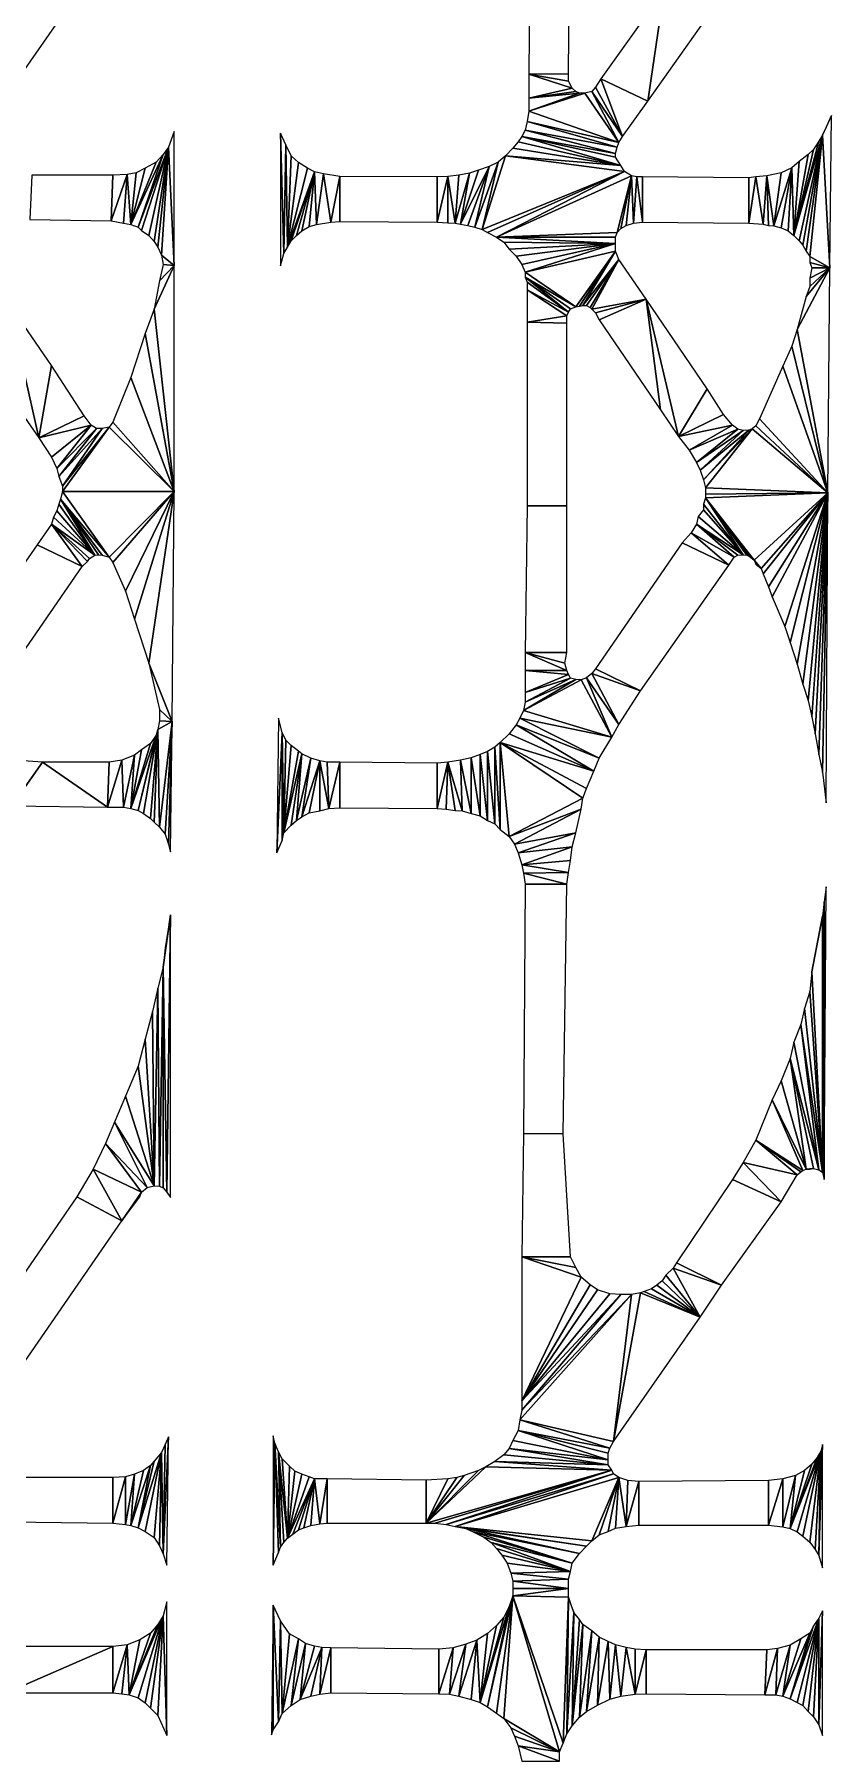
# Model space of a CAD drawing. Extents: x -35426928 to -35396732, y 11996534 to 12011444.
# Drawn here: x -35408034 to -35406264, y 11999996 to 12003824 of the extents above; entities that cross this region are included whole.
import ezdxf

# ---------------------------------------------------------------- set-up
doc = ezdxf.new("R2010")
doc.units = 0

msp = doc.modelspace()

# ---------------------------------------------------------------- linework, layer by layer
at = {"layer": 'mg_to_dxf', "color": 52}
for points in [[(-35406848, 12003736), (-35406844, 12004269), (-35406932, 12004271), (-35406936, 12003735)], [(-35408088, 12003699), (-35407840, 12004056), (-35407944, 12004104), (-35408188, 12003749)], [(-35406636, 12003923), (-35406636, 12003923), (-35406776, 12003725), (-35406672, 12003675)], [(-35406636, 12003923), (-35406636, 12003923), (-35406672, 12003675), (-35406532, 12003873)], [(-35406848, 12003720), (-35406848, 12003720), (-35406848, 12003736), (-35406936, 12003735)], [(-35406848, 12003720), (-35406848, 12003720), (-35406936, 12003735), (-35406840, 12003704)], [(-35406936, 12003735), (-35406936, 12003735), (-35406936, 12003682), (-35406840, 12003704)], [(-35406840, 12003704), (-35406840, 12003704), (-35406936, 12003682), (-35406832, 12003697)], [(-35406832, 12003697), (-35406832, 12003697), (-35406936, 12003682), (-35406824, 12003693)], [(-35406824, 12003693), (-35406824, 12003693), (-35406936, 12003653), (-35406812, 12003693)], [(-35406936, 12003682), (-35406936, 12003682), (-35406936, 12003653), (-35406824, 12003693)], [(-35406936, 12003653), (-35406936, 12003653), (-35406736, 12003583), (-35406812, 12003693)], [(-35406812, 12003693), (-35406812, 12003693), (-35406736, 12003583), (-35406796, 12003697)], [(-35406796, 12003697), (-35406796, 12003697), (-35406728, 12003597), (-35406788, 12003706)], [(-35406736, 12003583), (-35406736, 12003583), (-35406728, 12003597), (-35406796, 12003697)], [(-35406728, 12003597), (-35406728, 12003597), (-35406776, 12003725), (-35406788, 12003706)], [(-35406728, 12003597), (-35406728, 12003597), (-35406672, 12003675), (-35406776, 12003725)], [(-35406940, 12003630), (-35406940, 12003630), (-35406944, 12003611), (-35406740, 12003573)], [(-35406936, 12003653), (-35406936, 12003653), (-35406940, 12003630), (-35406736, 12003583)], [(-35406736, 12003583), (-35406736, 12003583), (-35406940, 12003630), (-35406740, 12003573)], [(-35406284, 12003600), (-35406284, 12003600), (-35406276, 12003617), (-35406264, 12003643)], [(-35406268, 12003305), (-35406268, 12003305), (-35406264, 12003643), (-35406284, 12003600)], [(-35407736, 12003573), (-35407736, 12003573), (-35407724, 12003310), (-35407724, 12003608)], [(-35407480, 12003337), (-35407480, 12003337), (-35407488, 12003604), (-35407488, 12003309)], [(-35407476, 12003578), (-35407476, 12003578), (-35407488, 12003604), (-35407480, 12003337)], [(-35407472, 12003351), (-35407472, 12003351), (-35407476, 12003578), (-35407480, 12003337)], [(-35407464, 12003554), (-35407464, 12003554), (-35407476, 12003578), (-35407472, 12003351)], [(-35406972, 12003571), (-35406972, 12003571), (-35406732, 12003532), (-35406960, 12003585)], [(-35406732, 12003532), (-35406732, 12003532), (-35406952, 12003597), (-35406960, 12003585)], [(-35406944, 12003611), (-35406944, 12003611), (-35406952, 12003597), (-35406744, 12003559)], [(-35406744, 12003559), (-35406744, 12003559), (-35406952, 12003597), (-35406744, 12003551)], [(-35406732, 12003532), (-35406732, 12003532), (-35406744, 12003551), (-35406952, 12003597)], [(-35406740, 12003573), (-35406740, 12003573), (-35406944, 12003611), (-35406744, 12003559)], [(-35406284, 12003600), (-35406284, 12003600), (-35406292, 12003586), (-35406348, 12003377)], [(-35406284, 12003600), (-35406284, 12003600), (-35406348, 12003377), (-35406336, 12003365)], [(-35406292, 12003586), (-35406292, 12003586), (-35406304, 12003568), (-35406348, 12003377)], [(-35406284, 12003600), (-35406284, 12003600), (-35406336, 12003365), (-35406328, 12003355)], [(-35406284, 12003600), (-35406284, 12003600), (-35406328, 12003355), (-35406320, 12003342)], [(-35406312, 12003330), (-35406312, 12003330), (-35406284, 12003600), (-35406320, 12003342)], [(-35406312, 12003330), (-35406312, 12003330), (-35406268, 12003305), (-35406284, 12003600)], [(-35407748, 12003557), (-35407748, 12003557), (-35407764, 12003540), (-35407820, 12003401)], [(-35407748, 12003557), (-35407748, 12003557), (-35407820, 12003401), (-35407804, 12003395)], [(-35407764, 12003540), (-35407764, 12003540), (-35407788, 12003526), (-35407820, 12003401)], [(-35407736, 12003573), (-35407736, 12003573), (-35407748, 12003557), (-35407804, 12003395)], [(-35407736, 12003573), (-35407736, 12003573), (-35407804, 12003395), (-35407796, 12003388)], [(-35407736, 12003573), (-35407736, 12003573), (-35407796, 12003388), (-35407780, 12003377)], [(-35407736, 12003573), (-35407736, 12003573), (-35407780, 12003377), (-35407768, 12003363)], [(-35407736, 12003573), (-35407736, 12003573), (-35407768, 12003363), (-35407760, 12003351)], [(-35407752, 12003333), (-35407752, 12003333), (-35407736, 12003573), (-35407760, 12003351)], [(-35407752, 12003333), (-35407752, 12003333), (-35407724, 12003310), (-35407736, 12003573)], [(-35407472, 12003351), (-35407472, 12003351), (-35407448, 12003539), (-35407464, 12003554)], [(-35407472, 12003351), (-35407472, 12003351), (-35407428, 12003526), (-35407448, 12003539)], [(-35407024, 12003530), (-35407024, 12003530), (-35407056, 12003395), (-35407004, 12003540)], [(-35407056, 12003395), (-35407056, 12003395), (-35407040, 12003390), (-35407004, 12003540)], [(-35407004, 12003540), (-35407004, 12003540), (-35407040, 12003390), (-35406988, 12003554)], [(-35407040, 12003390), (-35407040, 12003390), (-35406724, 12003519), (-35406988, 12003554)], [(-35406988, 12003554), (-35406988, 12003554), (-35406732, 12003532), (-35406972, 12003571)], [(-35406988, 12003554), (-35406988, 12003554), (-35406724, 12003519), (-35406732, 12003532)], [(-35406348, 12003377), (-35406348, 12003377), (-35406336, 12003541), (-35406352, 12003527)], [(-35406304, 12003568), (-35406304, 12003568), (-35406316, 12003557), (-35406348, 12003377)], [(-35406316, 12003557), (-35406316, 12003557), (-35406336, 12003541), (-35406348, 12003377)], [(-35408044, 12003412), (-35407864, 12003409), (-35407860, 12003511), (-35408040, 12003511)], [(-35407828, 12003512), (-35407828, 12003512), (-35407860, 12003511), (-35407864, 12003409)], [(-35407828, 12003512), (-35407828, 12003512), (-35407864, 12003409), (-35407836, 12003404)], [(-35407820, 12003401), (-35407820, 12003401), (-35407828, 12003512), (-35407836, 12003404)], [(-35407808, 12003516), (-35407808, 12003516), (-35407828, 12003512), (-35407820, 12003401)], [(-35407788, 12003526), (-35407788, 12003526), (-35407808, 12003516), (-35407820, 12003401)], [(-35407472, 12003351), (-35407472, 12003351), (-35407412, 12003518), (-35407428, 12003526)], [(-35407464, 12003365), (-35407464, 12003365), (-35407412, 12003518), (-35407472, 12003351)], [(-35407464, 12003365), (-35407464, 12003365), (-35407452, 12003377), (-35407412, 12003518)], [(-35407452, 12003377), (-35407452, 12003377), (-35407440, 12003387), (-35407412, 12003518)], [(-35407440, 12003387), (-35407440, 12003387), (-35407424, 12003397), (-35407412, 12003518)], [(-35407424, 12003397), (-35407424, 12003397), (-35407408, 12003401), (-35407412, 12003518)], [(-35407408, 12003401), (-35407408, 12003401), (-35407392, 12003514), (-35407412, 12003518)], [(-35407408, 12003401), (-35407408, 12003401), (-35407376, 12003406), (-35407392, 12003514)], [(-35407376, 12003406), (-35407376, 12003406), (-35407356, 12003508), (-35407392, 12003514)], [(-35407376, 12003406), (-35407376, 12003406), (-35407356, 12003408), (-35407356, 12003508)], [(-35407140, 12003507), (-35407356, 12003508), (-35407356, 12003408), (-35407140, 12003406)], [(-35407116, 12003508), (-35407116, 12003508), (-35407140, 12003507), (-35407140, 12003406)], [(-35407116, 12003508), (-35407116, 12003508), (-35407140, 12003406), (-35407116, 12003405)], [(-35407116, 12003508), (-35407116, 12003508), (-35407100, 12003404), (-35407092, 12003511)], [(-35407116, 12003508), (-35407116, 12003508), (-35407116, 12003405), (-35407100, 12003404)], [(-35407100, 12003404), (-35407100, 12003404), (-35407088, 12003402), (-35407068, 12003515)], [(-35407100, 12003404), (-35407100, 12003404), (-35407068, 12003515), (-35407092, 12003511)], [(-35407088, 12003402), (-35407088, 12003402), (-35407072, 12003399), (-35407024, 12003530)], [(-35407088, 12003402), (-35407088, 12003402), (-35407024, 12003530), (-35407048, 12003522)], [(-35407088, 12003402), (-35407088, 12003402), (-35407048, 12003522), (-35407068, 12003515)], [(-35407072, 12003399), (-35407072, 12003399), (-35407056, 12003395), (-35407024, 12003530)], [(-35407040, 12003390), (-35407040, 12003390), (-35407028, 12003383), (-35406724, 12003519)], [(-35407028, 12003383), (-35407028, 12003383), (-35407008, 12003373), (-35406724, 12003519)], [(-35406724, 12003519), (-35406724, 12003519), (-35407008, 12003373), (-35406708, 12003509)], [(-35406708, 12003509), (-35406708, 12003509), (-35407008, 12003373), (-35406740, 12003383)], [(-35406708, 12003509), (-35406708, 12003509), (-35406740, 12003383), (-35406732, 12003392)], [(-35406708, 12003509), (-35406708, 12003509), (-35406732, 12003392), (-35406720, 12003399)], [(-35406708, 12003509), (-35406708, 12003509), (-35406720, 12003399), (-35406704, 12003404)], [(-35406708, 12003509), (-35406708, 12003509), (-35406704, 12003404), (-35406696, 12003507)], [(-35406704, 12003404), (-35406704, 12003404), (-35406684, 12003406), (-35406696, 12003507)], [(-35406696, 12003507), (-35406696, 12003507), (-35406684, 12003406), (-35406684, 12003507)], [(-35406684, 12003406), (-35406448, 12003404), (-35406448, 12003505), (-35406684, 12003507)], [(-35406432, 12003507), (-35406432, 12003507), (-35406448, 12003505), (-35406448, 12003404)], [(-35406432, 12003507), (-35406432, 12003507), (-35406448, 12003404), (-35406416, 12003402)], [(-35406408, 12003509), (-35406408, 12003509), (-35406432, 12003507), (-35406416, 12003402)], [(-35406404, 12003399), (-35406404, 12003399), (-35406408, 12003509), (-35406416, 12003402)], [(-35406376, 12003516), (-35406376, 12003516), (-35406408, 12003509), (-35406392, 12003398)], [(-35406392, 12003398), (-35406392, 12003398), (-35406408, 12003509), (-35406404, 12003399)], [(-35406352, 12003527), (-35406352, 12003527), (-35406376, 12003516), (-35406392, 12003398)], [(-35406352, 12003527), (-35406352, 12003527), (-35406392, 12003398), (-35406376, 12003394)], [(-35406352, 12003527), (-35406352, 12003527), (-35406376, 12003394), (-35406360, 12003387)], [(-35406348, 12003377), (-35406348, 12003377), (-35406352, 12003527), (-35406360, 12003387)], [(-35406740, 12003383), (-35406740, 12003383), (-35407008, 12003373), (-35406744, 12003373)], [(-35407008, 12003373), (-35407008, 12003373), (-35406992, 12003362), (-35406744, 12003359)], [(-35407008, 12003373), (-35407008, 12003373), (-35406744, 12003359), (-35406744, 12003373)], [(-35406992, 12003362), (-35406992, 12003362), (-35406980, 12003346), (-35406744, 12003359)], [(-35406980, 12003346), (-35406980, 12003346), (-35406964, 12003331), (-35406744, 12003359)], [(-35406964, 12003331), (-35406964, 12003331), (-35406952, 12003312), (-35406744, 12003359)], [(-35406952, 12003312), (-35406952, 12003312), (-35406944, 12003295), (-35406744, 12003359)], [(-35406744, 12003342), (-35406744, 12003342), (-35406744, 12003359), (-35406944, 12003295)], [(-35407724, 12002808), (-35407724, 12002808), (-35407724, 12003310), (-35407768, 12003213)], [(-35407768, 12003213), (-35407768, 12003213), (-35407724, 12003310), (-35407756, 12003276)], [(-35407756, 12003276), (-35407756, 12003276), (-35407724, 12003310), (-35407748, 12003312)], [(-35407752, 12003333), (-35407752, 12003333), (-35407748, 12003312), (-35407724, 12003310)], [(-35406744, 12003342), (-35406744, 12003342), (-35406944, 12003295), (-35406832, 12003218)], [(-35406824, 12003220), (-35406824, 12003220), (-35406744, 12003342), (-35406832, 12003218)], [(-35406816, 12003221), (-35406816, 12003221), (-35406744, 12003342), (-35406824, 12003220)], [(-35406736, 12003323), (-35406736, 12003323), (-35406744, 12003342), (-35406816, 12003221)], [(-35406808, 12003221), (-35406808, 12003221), (-35406736, 12003323), (-35406816, 12003221)], [(-35406800, 12003217), (-35406800, 12003217), (-35406736, 12003323), (-35406808, 12003221)], [(-35406796, 12003213), (-35406796, 12003213), (-35406736, 12003323), (-35406800, 12003217)], [(-35406676, 12003235), (-35406676, 12003235), (-35406736, 12003323), (-35406796, 12003213)], [(-35406312, 12003317), (-35406312, 12003317), (-35406268, 12003305), (-35406312, 12003330)], [(-35406312, 12003317), (-35406312, 12003317), (-35406308, 12003305), (-35406268, 12003305)], [(-35406832, 12003218), (-35406832, 12003218), (-35406944, 12003295), (-35406944, 12003284)], [(-35406832, 12003218), (-35406832, 12003218), (-35406944, 12003284), (-35406844, 12003214)], [(-35406944, 12003284), (-35406944, 12003284), (-35406940, 12003273), (-35406848, 12003206)], [(-35406944, 12003284), (-35406944, 12003284), (-35406848, 12003206), (-35406844, 12003214)], [(-35406940, 12003273), (-35406940, 12003273), (-35406940, 12003256), (-35406848, 12003206)], [(-35406272, 12002805), (-35406272, 12002805), (-35406268, 12003305), (-35406340, 12003168)], [(-35406268, 12003305), (-35406268, 12003305), (-35406320, 12003241), (-35406340, 12003168)], [(-35406320, 12003241), (-35406320, 12003241), (-35406268, 12003305), (-35406312, 12003263)], [(-35406312, 12003282), (-35406312, 12003282), (-35406268, 12003305), (-35406308, 12003305)], [(-35406312, 12003263), (-35406312, 12003263), (-35406268, 12003305), (-35406312, 12003282)], [(-35406848, 12003206), (-35406848, 12003206), (-35406940, 12003256), (-35406852, 12003198)], [(-35406940, 12003256), (-35406940, 12003256), (-35406940, 12003184), (-35406852, 12003198)], [(-35406788, 12003205), (-35406788, 12003205), (-35406676, 12003235), (-35406796, 12003213)], [(-35406788, 12003205), (-35406788, 12003205), (-35406780, 12003189), (-35406676, 12003235)], [(-35406644, 12002989), (-35406644, 12002989), (-35406676, 12003235), (-35406780, 12003189)], [(-35406604, 12002930), (-35406604, 12002930), (-35406540, 12003036), (-35406676, 12003235)], [(-35406604, 12002930), (-35406604, 12002930), (-35406676, 12003235), (-35406644, 12002989)], [(-35408024, 12002927), (-35408024, 12002927), (-35408092, 12003227), (-35408100, 12003036)], [(-35408024, 12002927), (-35408024, 12002927), (-35407996, 12003088), (-35408092, 12003227)], [(-35407724, 12002808), (-35407724, 12002808), (-35407768, 12003213), (-35407788, 12003159)], [(-35406852, 12003198), (-35406852, 12003198), (-35406940, 12003184), (-35406852, 12003182)], [(-35407724, 12002808), (-35407724, 12002808), (-35407788, 12003159), (-35407820, 12003061)], [(-35406852, 12002776), (-35406852, 12003182), (-35406940, 12003184), (-35406940, 12002776)], [(-35406272, 12002805), (-35406272, 12002805), (-35406340, 12003168), (-35406352, 12003131)], [(-35406272, 12002805), (-35406272, 12002805), (-35406352, 12003131), (-35406372, 12003086)], [(-35407924, 12002976), (-35407924, 12002976), (-35407996, 12003088), (-35408024, 12002927)], [(-35406272, 12002805), (-35406272, 12002805), (-35406372, 12003086), (-35406424, 12002969)], [(-35407724, 12002808), (-35407724, 12002808), (-35407820, 12003061), (-35407860, 12002962)], [(-35406504, 12002979), (-35406504, 12002979), (-35406540, 12003036), (-35406604, 12002930)], [(-35407908, 12002955), (-35407908, 12002955), (-35407924, 12002976), (-35408024, 12002927)], [(-35406484, 12002955), (-35406484, 12002955), (-35406504, 12002979), (-35406604, 12002930)], [(-35406272, 12002805), (-35406272, 12002805), (-35406424, 12002969), (-35406432, 12002954)], [(-35407908, 12002955), (-35407908, 12002955), (-35408024, 12002927), (-35407996, 12002884)], [(-35407984, 12002859), (-35407984, 12002859), (-35407908, 12002955), (-35407996, 12002884)], [(-35407984, 12002859), (-35407984, 12002859), (-35407896, 12002948), (-35407908, 12002955)], [(-35407984, 12002859), (-35407984, 12002859), (-35407980, 12002841), (-35407896, 12002948)], [(-35407980, 12002841), (-35407980, 12002841), (-35407972, 12002820), (-35407884, 12002948)], [(-35407980, 12002841), (-35407980, 12002841), (-35407884, 12002948), (-35407896, 12002948)], [(-35407972, 12002820), (-35407972, 12002820), (-35407972, 12002808), (-35407868, 12002951)], [(-35407972, 12002820), (-35407972, 12002820), (-35407868, 12002951), (-35407884, 12002948)], [(-35407972, 12002808), (-35407972, 12002808), (-35407724, 12002808), (-35407868, 12002951)], [(-35407868, 12002951), (-35407868, 12002951), (-35407724, 12002808), (-35407860, 12002962)], [(-35406484, 12002955), (-35406484, 12002955), (-35406604, 12002930), (-35406580, 12002900)], [(-35406484, 12002955), (-35406484, 12002955), (-35406580, 12002900), (-35406472, 12002946)], [(-35406580, 12002900), (-35406580, 12002900), (-35406564, 12002872), (-35406472, 12002946)], [(-35406472, 12002946), (-35406472, 12002946), (-35406564, 12002872), (-35406460, 12002943)], [(-35406564, 12002872), (-35406564, 12002872), (-35406556, 12002855), (-35406460, 12002943)], [(-35406460, 12002943), (-35406460, 12002943), (-35406556, 12002855), (-35406448, 12002944)], [(-35406556, 12002855), (-35406556, 12002855), (-35406548, 12002834), (-35406448, 12002944)], [(-35406448, 12002944), (-35406448, 12002944), (-35406548, 12002834), (-35406440, 12002947)], [(-35406548, 12002834), (-35406548, 12002834), (-35406544, 12002816), (-35406440, 12002947)], [(-35406272, 12002805), (-35406272, 12002805), (-35406440, 12002947), (-35406544, 12002816)], [(-35406440, 12002947), (-35406440, 12002947), (-35406272, 12002805), (-35406432, 12002954)], [(-35406544, 12002816), (-35406544, 12002816), (-35406544, 12002802), (-35406272, 12002805)], [(-35407980, 12002780), (-35407980, 12002780), (-35407984, 12002765), (-35407900, 12002666)], [(-35407976, 12002791), (-35407976, 12002791), (-35407980, 12002780), (-35407900, 12002666)], [(-35407868, 12002662), (-35407868, 12002662), (-35407972, 12002808), (-35407976, 12002791)], [(-35407868, 12002662), (-35407868, 12002662), (-35407976, 12002791), (-35407884, 12002666)], [(-35407976, 12002791), (-35407976, 12002791), (-35407892, 12002667), (-35407884, 12002666)], [(-35407976, 12002791), (-35407976, 12002791), (-35407900, 12002666), (-35407892, 12002667)], [(-35407724, 12002808), (-35407724, 12002808), (-35407972, 12002808), (-35407868, 12002662)], [(-35407724, 12002808), (-35407724, 12002808), (-35407868, 12002662), (-35407860, 12002650)], [(-35407724, 12002808), (-35407724, 12002808), (-35407860, 12002650), (-35407832, 12002586)], [(-35407812, 12002524), (-35407812, 12002524), (-35407724, 12002808), (-35407832, 12002586)], [(-35407780, 12002426), (-35407780, 12002426), (-35407724, 12002808), (-35407812, 12002524)], [(-35407728, 12002297), (-35407728, 12002297), (-35407724, 12002808), (-35407780, 12002426)], [(-35406852, 12002450), (-35406852, 12002776), (-35406940, 12002776), (-35406944, 12002450)], [(-35406544, 12002794), (-35406544, 12002794), (-35406548, 12002780), (-35406460, 12002667)], [(-35406548, 12002780), (-35406548, 12002780), (-35406548, 12002767), (-35406460, 12002667)], [(-35406544, 12002794), (-35406544, 12002794), (-35406272, 12002805), (-35406544, 12002802)], [(-35406436, 12002655), (-35406436, 12002655), (-35406272, 12002805), (-35406544, 12002794)], [(-35406436, 12002655), (-35406436, 12002655), (-35406544, 12002794), (-35406444, 12002662)], [(-35406544, 12002794), (-35406544, 12002794), (-35406452, 12002666), (-35406444, 12002662)], [(-35406544, 12002794), (-35406544, 12002794), (-35406460, 12002667), (-35406452, 12002666)], [(-35406272, 12002805), (-35406272, 12002805), (-35406436, 12002655), (-35406420, 12002637)], [(-35406272, 12002805), (-35406272, 12002805), (-35406420, 12002637), (-35406416, 12002625)], [(-35406272, 12002805), (-35406272, 12002805), (-35406416, 12002625), (-35406404, 12002596)], [(-35406272, 12002805), (-35406272, 12002805), (-35406404, 12002596), (-35406396, 12002574)], [(-35406272, 12002805), (-35406272, 12002805), (-35406396, 12002574), (-35406368, 12002508)], [(-35406272, 12002805), (-35406272, 12002805), (-35406368, 12002508), (-35406356, 12002472)], [(-35406272, 12002805), (-35406272, 12002805), (-35406356, 12002472), (-35406340, 12002424)], [(-35406272, 12002805), (-35406272, 12002805), (-35406340, 12002424), (-35406328, 12002380)], [(-35406272, 12002805), (-35406272, 12002805), (-35406328, 12002380), (-35406316, 12002343)], [(-35406272, 12002805), (-35406272, 12002805), (-35406316, 12002343), (-35406308, 12002307)], [(-35406272, 12002805), (-35406272, 12002805), (-35406308, 12002307), (-35406300, 12002269)], [(-35406292, 12002223), (-35406292, 12002223), (-35406272, 12002805), (-35406300, 12002269)], [(-35406272, 12002805), (-35406272, 12002805), (-35406292, 12002223), (-35406284, 12002184)], [(-35406284, 12002184), (-35406284, 12002184), (-35406276, 12002116), (-35406272, 12002805)], [(-35407996, 12002735), (-35407996, 12002735), (-35408028, 12002689), (-35407928, 12002641)], [(-35407900, 12002666), (-35407900, 12002666), (-35407992, 12002751), (-35407996, 12002735)], [(-35407900, 12002666), (-35407900, 12002666), (-35407996, 12002735), (-35407912, 12002659)], [(-35407996, 12002735), (-35407996, 12002735), (-35407928, 12002641), (-35407916, 12002652)], [(-35407912, 12002659), (-35407912, 12002659), (-35407996, 12002735), (-35407916, 12002652)], [(-35407984, 12002765), (-35407984, 12002765), (-35407992, 12002751), (-35407900, 12002666)], [(-35406564, 12002735), (-35406564, 12002735), (-35406576, 12002716), (-35406480, 12002662)], [(-35406460, 12002667), (-35406460, 12002667), (-35406560, 12002752), (-35406564, 12002735)], [(-35406460, 12002667), (-35406460, 12002667), (-35406564, 12002735), (-35406472, 12002666)], [(-35406564, 12002735), (-35406564, 12002735), (-35406480, 12002662), (-35406472, 12002666)], [(-35406548, 12002767), (-35406548, 12002767), (-35406560, 12002752), (-35406460, 12002667)], [(-35406576, 12002716), (-35406576, 12002716), (-35406596, 12002694), (-35406492, 12002644)], [(-35406576, 12002716), (-35406576, 12002716), (-35406492, 12002644), (-35406480, 12002662)], [(-35408108, 12002380), (-35407928, 12002641), (-35408028, 12002689), (-35408208, 12002431)], [(-35406688, 12002365), (-35406492, 12002644), (-35406596, 12002694), (-35406788, 12002414)], [(-35406436, 12002655), (-35406436, 12002655), (-35406432, 12002646), (-35406420, 12002637)], [(-35406856, 12002426), (-35406856, 12002426), (-35406944, 12002450), (-35406852, 12002410)], [(-35406856, 12002426), (-35406856, 12002426), (-35406852, 12002450), (-35406944, 12002450)], [(-35406944, 12002450), (-35406944, 12002450), (-35406944, 12002410), (-35406852, 12002410)], [(-35407756, 12002323), (-35407756, 12002323), (-35407728, 12002297), (-35407780, 12002426)], [(-35406852, 12002410), (-35406852, 12002410), (-35406944, 12002410), (-35406848, 12002401)], [(-35406944, 12002410), (-35406944, 12002410), (-35406944, 12002361), (-35406848, 12002401)], [(-35406848, 12002401), (-35406848, 12002401), (-35406944, 12002361), (-35406844, 12002393)], [(-35406844, 12002393), (-35406844, 12002393), (-35406944, 12002340), (-35406832, 12002390)], [(-35406944, 12002361), (-35406944, 12002361), (-35406944, 12002340), (-35406844, 12002393)], [(-35406820, 12002389), (-35406820, 12002389), (-35406752, 12002262), (-35406808, 12002394)], [(-35406808, 12002394), (-35406808, 12002394), (-35406736, 12002290), (-35406796, 12002403)], [(-35406752, 12002262), (-35406752, 12002262), (-35406736, 12002290), (-35406808, 12002394)], [(-35406796, 12002403), (-35406796, 12002403), (-35406688, 12002365), (-35406788, 12002414)], [(-35406736, 12002290), (-35406736, 12002290), (-35406688, 12002365), (-35406796, 12002403)], [(-35406832, 12002390), (-35406832, 12002390), (-35406948, 12002321), (-35406820, 12002389)], [(-35406944, 12002340), (-35406944, 12002340), (-35406948, 12002321), (-35406832, 12002390)], [(-35406948, 12002321), (-35406948, 12002321), (-35406752, 12002262), (-35406820, 12002389)], [(-35407756, 12002323), (-35407756, 12002323), (-35407756, 12002298), (-35407728, 12002297)], [(-35406948, 12002321), (-35406948, 12002321), (-35406956, 12002304), (-35406752, 12002262)], [(-35407760, 12002279), (-35407760, 12002279), (-35407764, 12002266), (-35407804, 12002099)], [(-35407760, 12002279), (-35407760, 12002279), (-35407804, 12002099), (-35407792, 12002092)], [(-35407760, 12002279), (-35407760, 12002279), (-35407792, 12002092), (-35407776, 12002081)], [(-35407760, 12002279), (-35407760, 12002279), (-35407776, 12002081), (-35407768, 12002073)], [(-35407756, 12002062), (-35407756, 12002062), (-35407760, 12002279), (-35407768, 12002073)], [(-35407728, 12002297), (-35407728, 12002297), (-35407756, 12002298), (-35407760, 12002279)], [(-35407728, 12002297), (-35407728, 12002297), (-35407760, 12002279), (-35407756, 12002062)], [(-35407728, 12002297), (-35407728, 12002297), (-35407756, 12002062), (-35407744, 12002046)], [(-35407736, 12002024), (-35407736, 12002024), (-35407728, 12002297), (-35407744, 12002046)], [(-35407736, 12002024), (-35407736, 12002024), (-35407732, 12002007), (-35407728, 12002297)], [(-35407484, 12002272), (-35407484, 12002272), (-35407492, 12002304), (-35407496, 12002005)], [(-35406792, 12002186), (-35406792, 12002186), (-35406964, 12002289), (-35406980, 12002269)], [(-35406956, 12002304), (-35406956, 12002304), (-35406964, 12002289), (-35406780, 12002215)], [(-35406792, 12002186), (-35406792, 12002186), (-35406780, 12002215), (-35406964, 12002289)], [(-35406956, 12002304), (-35406956, 12002304), (-35406780, 12002215), (-35406752, 12002262)], [(-35407764, 12002266), (-35407764, 12002266), (-35407776, 12002248), (-35407820, 12002103)], [(-35407764, 12002266), (-35407764, 12002266), (-35407820, 12002103), (-35407804, 12002099)], [(-35407776, 12002248), (-35407776, 12002248), (-35407796, 12002234), (-35407820, 12002103)], [(-35407484, 12002272), (-35407484, 12002272), (-35407496, 12002005), (-35407484, 12002032)], [(-35407484, 12002272), (-35407484, 12002272), (-35407480, 12002049), (-35407476, 12002255)], [(-35407480, 12002049), (-35407480, 12002049), (-35407484, 12002272), (-35407484, 12002032)], [(-35407480, 12002049), (-35407480, 12002049), (-35407464, 12002243), (-35407476, 12002255)], [(-35407480, 12002049), (-35407480, 12002049), (-35407448, 12002231), (-35407464, 12002243)], [(-35407012, 12002069), (-35407012, 12002069), (-35407012, 12002240), (-35407028, 12002230)], [(-35407000, 12002057), (-35407000, 12002057), (-35407000, 12002250), (-35407012, 12002240)], [(-35407012, 12002069), (-35407012, 12002069), (-35407000, 12002057), (-35407012, 12002240)], [(-35407000, 12002250), (-35407000, 12002250), (-35406792, 12002186), (-35406980, 12002269)], [(-35407000, 12002057), (-35407000, 12002057), (-35406980, 12002041), (-35407000, 12002250)], [(-35407000, 12002250), (-35407000, 12002250), (-35406980, 12002041), (-35406816, 12002126)], [(-35407000, 12002250), (-35407000, 12002250), (-35406816, 12002126), (-35406808, 12002148)], [(-35407000, 12002250), (-35407000, 12002250), (-35406808, 12002148), (-35406792, 12002186)], [(-35408016, 12002206), (-35408016, 12002206), (-35408080, 12002211), (-35408084, 12002109)], [(-35408016, 12002206), (-35408016, 12002206), (-35408084, 12002109), (-35407872, 12002106)], [(-35408016, 12002206), (-35408016, 12002206), (-35407872, 12002106), (-35407868, 12002206)], [(-35407840, 12002211), (-35407840, 12002211), (-35407868, 12002206), (-35407872, 12002106)], [(-35407840, 12002211), (-35407840, 12002211), (-35407872, 12002106), (-35407836, 12002106)], [(-35407812, 12002222), (-35407812, 12002222), (-35407840, 12002211), (-35407836, 12002106)], [(-35407812, 12002222), (-35407812, 12002222), (-35407836, 12002106), (-35407820, 12002103)], [(-35407796, 12002234), (-35407796, 12002234), (-35407812, 12002222), (-35407820, 12002103)], [(-35407480, 12002049), (-35407480, 12002049), (-35407440, 12002225), (-35407448, 12002231)], [(-35407480, 12002049), (-35407480, 12002049), (-35407464, 12002066), (-35407440, 12002225)], [(-35407464, 12002066), (-35407464, 12002066), (-35407452, 12002077), (-35407440, 12002225)], [(-35407452, 12002077), (-35407452, 12002077), (-35407420, 12002215), (-35407440, 12002225)], [(-35407452, 12002077), (-35407452, 12002077), (-35407440, 12002085), (-35407420, 12002215)], [(-35407440, 12002085), (-35407440, 12002085), (-35407400, 12002209), (-35407420, 12002215)], [(-35407440, 12002085), (-35407440, 12002085), (-35407424, 12002094), (-35407400, 12002209)], [(-35407424, 12002094), (-35407424, 12002094), (-35407400, 12002098), (-35407400, 12002209)], [(-35407400, 12002209), (-35407400, 12002209), (-35407400, 12002098), (-35407380, 12002103)], [(-35407400, 12002209), (-35407400, 12002209), (-35407380, 12002103), (-35407384, 12002206)], [(-35407380, 12002103), (-35407380, 12002103), (-35407356, 12002206), (-35407384, 12002206)], [(-35407380, 12002103), (-35407380, 12002103), (-35407356, 12002105), (-35407356, 12002206)], [(-35407140, 12002204), (-35407356, 12002206), (-35407356, 12002105), (-35407140, 12002103)], [(-35407116, 12002206), (-35407116, 12002206), (-35407140, 12002204), (-35407140, 12002103)], [(-35407116, 12002206), (-35407116, 12002206), (-35407140, 12002103), (-35407120, 12002102)], [(-35407100, 12002099), (-35407100, 12002099), (-35407116, 12002206), (-35407120, 12002102)], [(-35407084, 12002098), (-35407084, 12002098), (-35407088, 12002211), (-35407116, 12002206)], [(-35407084, 12002098), (-35407084, 12002098), (-35407116, 12002206), (-35407100, 12002099)], [(-35407064, 12002092), (-35407064, 12002092), (-35407064, 12002216), (-35407088, 12002211)], [(-35407084, 12002098), (-35407084, 12002098), (-35407064, 12002092), (-35407088, 12002211)], [(-35407044, 12002087), (-35407044, 12002087), (-35407044, 12002223), (-35407064, 12002216)], [(-35407064, 12002092), (-35407064, 12002092), (-35407044, 12002087), (-35407064, 12002216)], [(-35407028, 12002077), (-35407028, 12002077), (-35407028, 12002230), (-35407044, 12002223)], [(-35407044, 12002087), (-35407044, 12002087), (-35407028, 12002077), (-35407044, 12002223)], [(-35407028, 12002077), (-35407028, 12002077), (-35407012, 12002069), (-35407028, 12002230)], [(-35406816, 12002126), (-35406816, 12002126), (-35406980, 12002041), (-35406820, 12002102)], [(-35406980, 12002041), (-35406980, 12002041), (-35406968, 12002024), (-35406820, 12002102)], [(-35406968, 12002024), (-35406968, 12002024), (-35406832, 12002049), (-35406820, 12002102)], [(-35406968, 12002024), (-35406968, 12002024), (-35406960, 12002005), (-35406832, 12002049)], [(-35406960, 12002005), (-35406960, 12002005), (-35406840, 12002018), (-35406832, 12002049)], [(-35406960, 12002005), (-35406960, 12002005), (-35406952, 12001978), (-35406840, 12002018)], [(-35406952, 12001978), (-35406952, 12001978), (-35406844, 12001988), (-35406840, 12002018)], [(-35406952, 12001978), (-35406952, 12001978), (-35406848, 12001961), (-35406844, 12001988)], [(-35406952, 12001978), (-35406952, 12001978), (-35406948, 12001960), (-35406848, 12001961)], [(-35406948, 12001960), (-35406948, 12001960), (-35406852, 12001935), (-35406848, 12001961)], [(-35406948, 12001960), (-35406948, 12001960), (-35406944, 12001935), (-35406852, 12001935)], [(-35406860, 12001380), (-35406852, 12001935), (-35406944, 12001935), (-35406948, 12001381)], [(-35406284, 12001864), (-35406284, 12001864), (-35406284, 12001295), (-35406280, 12001896)], [(-35406284, 12001295), (-35406284, 12001295), (-35406280, 12001279), (-35406280, 12001896)], [(-35406280, 12001896), (-35406280, 12001896), (-35406280, 12001279), (-35406276, 12001929)], [(-35407740, 12001251), (-35407740, 12001251), (-35407732, 12001867), (-35407748, 12001751)], [(-35407748, 12001751), (-35407748, 12001751), (-35407732, 12001867), (-35407744, 12001794)], [(-35407740, 12001251), (-35407740, 12001251), (-35407732, 12001239), (-35407732, 12001867)], [(-35406308, 12001740), (-35406308, 12001740), (-35406284, 12001295), (-35406284, 12001864)], [(-35406284, 12001864), (-35406284, 12001864), (-35406292, 12001824), (-35406308, 12001740)], [(-35407748, 12001751), (-35407748, 12001751), (-35407760, 12001704), (-35407756, 12001264)], [(-35407748, 12001751), (-35407748, 12001751), (-35407756, 12001264), (-35407748, 12001260)], [(-35407748, 12001260), (-35407748, 12001260), (-35407740, 12001251), (-35407748, 12001751)], [(-35406284, 12001295), (-35406284, 12001295), (-35406308, 12001740), (-35406312, 12001697)], [(-35407772, 12001652), (-35407772, 12001652), (-35407768, 12001265), (-35407760, 12001704)], [(-35407768, 12001265), (-35407768, 12001265), (-35407756, 12001264), (-35407760, 12001704)], [(-35406312, 12001697), (-35406312, 12001697), (-35406324, 12001659), (-35406284, 12001295)], [(-35407788, 12001591), (-35407788, 12001591), (-35407768, 12001265), (-35407772, 12001652)], [(-35406284, 12001295), (-35406284, 12001295), (-35406324, 12001659), (-35406332, 12001623)], [(-35407788, 12001591), (-35407788, 12001591), (-35407804, 12001531), (-35407768, 12001265)], [(-35406332, 12001623), (-35406332, 12001623), (-35406348, 12001584), (-35406292, 12001300)], [(-35406284, 12001295), (-35406284, 12001295), (-35406332, 12001623), (-35406292, 12001300)], [(-35406292, 12001300), (-35406292, 12001300), (-35406348, 12001584), (-35406356, 12001548)], [(-35407804, 12001531), (-35407804, 12001531), (-35407832, 12001464), (-35407768, 12001265)], [(-35406356, 12001548), (-35406356, 12001548), (-35406376, 12001498), (-35406320, 12001302)], [(-35406292, 12001300), (-35406292, 12001300), (-35406356, 12001548), (-35406304, 12001303)], [(-35406356, 12001548), (-35406356, 12001548), (-35406320, 12001302), (-35406304, 12001303)], [(-35406376, 12001498), (-35406376, 12001498), (-35406396, 12001456), (-35406320, 12001302)], [(-35407832, 12001464), (-35407832, 12001464), (-35407856, 12001406), (-35407768, 12001265)], [(-35406396, 12001456), (-35406396, 12001456), (-35406432, 12001366), (-35406328, 12001299)], [(-35406320, 12001302), (-35406320, 12001302), (-35406396, 12001456), (-35406328, 12001299)], [(-35407856, 12001406), (-35407856, 12001406), (-35407876, 12001359), (-35407784, 12001261)], [(-35407768, 12001265), (-35407768, 12001265), (-35407856, 12001406), (-35407784, 12001261)], [(-35407876, 12001359), (-35407876, 12001359), (-35407904, 12001302), (-35407796, 12001251)], [(-35407876, 12001359), (-35407876, 12001359), (-35407796, 12001251), (-35407784, 12001261)], [(-35406844, 12001107), (-35406860, 12001380), (-35406948, 12001381), (-35406952, 12001107)], [(-35406432, 12001366), (-35406432, 12001366), (-35406460, 12001317), (-35406340, 12001289)], [(-35406328, 12001299), (-35406328, 12001299), (-35406432, 12001366), (-35406332, 12001296)], [(-35406432, 12001366), (-35406432, 12001366), (-35406340, 12001289), (-35406332, 12001296)], [(-35407904, 12001302), (-35407904, 12001302), (-35407940, 12001240), (-35407840, 12001187)], [(-35407904, 12001302), (-35407904, 12001302), (-35407840, 12001187), (-35407796, 12001251)], [(-35406460, 12001317), (-35406460, 12001317), (-35406484, 12001279), (-35406376, 12001229)], [(-35406460, 12001317), (-35406460, 12001317), (-35406376, 12001229), (-35406340, 12001289)], [(-35406320, 12001302), (-35406320, 12001302), (-35406312, 12001302), (-35406304, 12001303)], [(-35407796, 12001251), (-35407796, 12001251), (-35407840, 12001187), (-35407800, 12001240)], [(-35406508, 12001044), (-35406376, 12001229), (-35406484, 12001279), (-35406608, 12001094)], [(-35408108, 12000798), (-35407840, 12001187), (-35407940, 12001240), (-35408208, 12000851)], [(-35406832, 12001083), (-35406832, 12001083), (-35406952, 12001107), (-35406820, 12001062)], [(-35406832, 12001083), (-35406832, 12001083), (-35406844, 12001107), (-35406952, 12001107)], [(-35406952, 12001107), (-35406952, 12001107), (-35406952, 12000787), (-35406820, 12001062)], [(-35406616, 12001082), (-35406616, 12001082), (-35406508, 12001044), (-35406608, 12001094)], [(-35406820, 12001062), (-35406820, 12001062), (-35406952, 12000787), (-35406800, 12001045)], [(-35406652, 12001044), (-35406652, 12001044), (-35406556, 12000973), (-35406640, 12001054)], [(-35406556, 12000973), (-35406556, 12000973), (-35406632, 12001066), (-35406640, 12001054)], [(-35406556, 12000973), (-35406556, 12000973), (-35406616, 12001082), (-35406632, 12001066)], [(-35406556, 12000973), (-35406556, 12000973), (-35406508, 12001044), (-35406616, 12001082)], [(-35406952, 12000766), (-35406952, 12000766), (-35406956, 12000745), (-35406708, 12001023)], [(-35406708, 12001023), (-35406708, 12001023), (-35406956, 12000745), (-35406748, 12000697)], [(-35406800, 12001045), (-35406800, 12001045), (-35406952, 12000787), (-35406784, 12001034)], [(-35406952, 12000787), (-35406952, 12000787), (-35406756, 12001025), (-35406784, 12001034)], [(-35406952, 12000787), (-35406952, 12000787), (-35406732, 12001023), (-35406756, 12001025)], [(-35406952, 12000787), (-35406952, 12000787), (-35406952, 12000766), (-35406732, 12001023)], [(-35406952, 12000766), (-35406952, 12000766), (-35406708, 12001023), (-35406732, 12001023)], [(-35406708, 12001023), (-35406708, 12001023), (-35406748, 12000697), (-35406688, 12001027)], [(-35406748, 12000697), (-35406748, 12000697), (-35406556, 12000973), (-35406688, 12001027)], [(-35406688, 12001027), (-35406688, 12001027), (-35406556, 12000973), (-35406680, 12001030)], [(-35406664, 12001036), (-35406664, 12001036), (-35406680, 12001030), (-35406556, 12000973)], [(-35406556, 12000973), (-35406556, 12000973), (-35406652, 12001044), (-35406664, 12001036)], [(-35406956, 12000745), (-35406956, 12000745), (-35406960, 12000721), (-35406756, 12000682)], [(-35406748, 12000697), (-35406748, 12000697), (-35406956, 12000745), (-35406756, 12000682)], [(-35407748, 12000447), (-35407748, 12000447), (-35407740, 12000422), (-35407736, 12000707)], [(-35407748, 12000447), (-35407748, 12000447), (-35407736, 12000707), (-35407744, 12000690)], [(-35407500, 12000693), (-35407500, 12000693), (-35407504, 12000709), (-35407504, 12000422)], [(-35406960, 12000721), (-35406960, 12000721), (-35406972, 12000699), (-35406760, 12000656)], [(-35406756, 12000682), (-35406756, 12000682), (-35406960, 12000721), (-35406760, 12000671)], [(-35406960, 12000721), (-35406960, 12000721), (-35406760, 12000656), (-35406760, 12000671)], [(-35407752, 12000672), (-35407752, 12000672), (-35407768, 12000653), (-35407804, 12000505)], [(-35407752, 12000672), (-35407752, 12000672), (-35407804, 12000505), (-35407788, 12000497)], [(-35407752, 12000672), (-35407752, 12000672), (-35407788, 12000497), (-35407768, 12000483)], [(-35407752, 12000672), (-35407752, 12000672), (-35407768, 12000483), (-35407756, 12000465)], [(-35407748, 12000447), (-35407748, 12000447), (-35407752, 12000672), (-35407756, 12000465)], [(-35407752, 12000672), (-35407752, 12000672), (-35407748, 12000447), (-35407744, 12000690)], [(-35407500, 12000693), (-35407500, 12000693), (-35407504, 12000422), (-35407492, 12000450)], [(-35407500, 12000693), (-35407500, 12000693), (-35407492, 12000450), (-35407488, 12000462)], [(-35407500, 12000693), (-35407500, 12000693), (-35407488, 12000462), (-35407492, 12000674)], [(-35407488, 12000462), (-35407488, 12000462), (-35407480, 12000472), (-35407492, 12000674)], [(-35407492, 12000674), (-35407492, 12000674), (-35407480, 12000472), (-35407472, 12000482)], [(-35407492, 12000674), (-35407492, 12000674), (-35407472, 12000482), (-35407484, 12000658)], [(-35406760, 12000645), (-35406760, 12000645), (-35406980, 12000681), (-35406992, 12000667)], [(-35406972, 12000699), (-35406972, 12000699), (-35406980, 12000681), (-35406760, 12000656)], [(-35406760, 12000645), (-35406760, 12000645), (-35406760, 12000656), (-35406980, 12000681)], [(-35406288, 12000675), (-35406288, 12000675), (-35406296, 12000661), (-35406356, 12000503)], [(-35406288, 12000675), (-35406288, 12000675), (-35406356, 12000503), (-35406340, 12000496)], [(-35406288, 12000675), (-35406288, 12000675), (-35406340, 12000496), (-35406328, 12000486)], [(-35406288, 12000675), (-35406288, 12000675), (-35406328, 12000486), (-35406312, 12000473)], [(-35406288, 12000675), (-35406288, 12000675), (-35406312, 12000473), (-35406300, 12000457)], [(-35406292, 12000443), (-35406292, 12000443), (-35406288, 12000675), (-35406300, 12000457)], [(-35406292, 12000443), (-35406292, 12000443), (-35406284, 12000416), (-35406284, 12000690)], [(-35406292, 12000443), (-35406292, 12000443), (-35406284, 12000690), (-35406288, 12000675)], [(-35407776, 12000643), (-35407776, 12000643), (-35407792, 12000632), (-35407820, 12000510)], [(-35407776, 12000643), (-35407776, 12000643), (-35407820, 12000510), (-35407804, 12000505)], [(-35407792, 12000632), (-35407792, 12000632), (-35407812, 12000624), (-35407820, 12000510)], [(-35407768, 12000653), (-35407768, 12000653), (-35407776, 12000643), (-35407804, 12000505)], [(-35407472, 12000482), (-35407472, 12000482), (-35407468, 12000642), (-35407484, 12000658)], [(-35407472, 12000482), (-35407472, 12000482), (-35407456, 12000631), (-35407468, 12000642)], [(-35407472, 12000482), (-35407472, 12000482), (-35407440, 12000624), (-35407456, 12000631)], [(-35407164, 12000515), (-35407164, 12000515), (-35407032, 12000640), (-35407048, 12000632)], [(-35407164, 12000515), (-35407164, 12000515), (-35406752, 12000633), (-35407032, 12000640)], [(-35407164, 12000515), (-35407164, 12000515), (-35407144, 12000515), (-35406752, 12000633)], [(-35407164, 12000515), (-35407164, 12000515), (-35407048, 12000632), (-35407080, 12000621)], [(-35407144, 12000515), (-35407144, 12000515), (-35407120, 12000512), (-35406752, 12000633)], [(-35406752, 12000633), (-35406752, 12000633), (-35407120, 12000512), (-35406748, 12000625)], [(-35407032, 12000640), (-35407032, 12000640), (-35406752, 12000633), (-35407012, 12000652)], [(-35407012, 12000652), (-35407012, 12000652), (-35406760, 12000645), (-35406992, 12000667)], [(-35407012, 12000652), (-35407012, 12000652), (-35406752, 12000633), (-35406760, 12000645)], [(-35406296, 12000661), (-35406296, 12000661), (-35406308, 12000646), (-35406356, 12000503)], [(-35406308, 12000646), (-35406308, 12000646), (-35406324, 12000632), (-35406356, 12000503)], [(-35406324, 12000632), (-35406324, 12000632), (-35406344, 12000621), (-35406356, 12000503)], [(-35408088, 12000518), (-35407860, 12000515), (-35407860, 12000617), (-35408088, 12000617)], [(-35407832, 12000618), (-35407832, 12000618), (-35407860, 12000617), (-35407860, 12000515)], [(-35407832, 12000618), (-35407832, 12000618), (-35407860, 12000515), (-35407832, 12000512)], [(-35407820, 12000510), (-35407820, 12000510), (-35407812, 12000624), (-35407832, 12000512)], [(-35407812, 12000624), (-35407812, 12000624), (-35407832, 12000618), (-35407832, 12000512)], [(-35407472, 12000482), (-35407472, 12000482), (-35407424, 12000618), (-35407440, 12000624)], [(-35407472, 12000482), (-35407472, 12000482), (-35407412, 12000614), (-35407424, 12000618)], [(-35407472, 12000482), (-35407472, 12000482), (-35407460, 12000491), (-35407412, 12000614)], [(-35407460, 12000491), (-35407460, 12000491), (-35407448, 12000500), (-35407412, 12000614)], [(-35407448, 12000500), (-35407448, 12000500), (-35407436, 12000505), (-35407412, 12000614)], [(-35407436, 12000505), (-35407436, 12000505), (-35407420, 12000510), (-35407412, 12000614)], [(-35407420, 12000510), (-35407420, 12000510), (-35407400, 12000514), (-35407412, 12000614)], [(-35407400, 12000514), (-35407400, 12000514), (-35407384, 12000614), (-35407412, 12000614)], [(-35407400, 12000514), (-35407400, 12000514), (-35407384, 12000515), (-35407384, 12000614)], [(-35407164, 12000611), (-35407384, 12000614), (-35407384, 12000515), (-35407164, 12000515)], [(-35407164, 12000515), (-35407164, 12000515), (-35407080, 12000621), (-35407096, 12000617)], [(-35407116, 12000614), (-35407116, 12000614), (-35407164, 12000515), (-35407096, 12000617)], [(-35407116, 12000614), (-35407116, 12000614), (-35407164, 12000611), (-35407164, 12000515)], [(-35407120, 12000512), (-35407120, 12000512), (-35407100, 12000508), (-35406748, 12000625)], [(-35406748, 12000625), (-35406748, 12000625), (-35407100, 12000508), (-35406736, 12000617)], [(-35406736, 12000617), (-35406736, 12000617), (-35407100, 12000508), (-35406796, 12000476)], [(-35406736, 12000617), (-35406736, 12000617), (-35406796, 12000476), (-35406780, 12000489)], [(-35406736, 12000617), (-35406736, 12000617), (-35406780, 12000489), (-35406760, 12000497)], [(-35406736, 12000617), (-35406736, 12000617), (-35406760, 12000497), (-35406744, 12000504)], [(-35406736, 12000617), (-35406736, 12000617), (-35406744, 12000504), (-35406720, 12000508)], [(-35406736, 12000617), (-35406736, 12000617), (-35406720, 12000508), (-35406716, 12000610)], [(-35406720, 12000508), (-35406720, 12000508), (-35406692, 12000608), (-35406716, 12000610)], [(-35406720, 12000508), (-35406720, 12000508), (-35406692, 12000511), (-35406692, 12000608)], [(-35406692, 12000511), (-35406404, 12000511), (-35406404, 12000610), (-35406692, 12000608)], [(-35406372, 12000614), (-35406372, 12000614), (-35406404, 12000610), (-35406404, 12000511)], [(-35406372, 12000614), (-35406372, 12000614), (-35406404, 12000511), (-35406372, 12000507)], [(-35406356, 12000503), (-35406356, 12000503), (-35406344, 12000621), (-35406372, 12000507)], [(-35406344, 12000621), (-35406344, 12000621), (-35406372, 12000614), (-35406372, 12000507)], [(-35407100, 12000508), (-35407100, 12000508), (-35407076, 12000503), (-35406808, 12000464)], [(-35406796, 12000476), (-35406796, 12000476), (-35407100, 12000508), (-35406808, 12000464)], [(-35407076, 12000503), (-35407076, 12000503), (-35407060, 12000496), (-35406824, 12000448)], [(-35407076, 12000503), (-35407076, 12000503), (-35406824, 12000448), (-35406808, 12000464)], [(-35407060, 12000496), (-35407060, 12000496), (-35407036, 12000484), (-35406840, 12000426)], [(-35407060, 12000496), (-35407060, 12000496), (-35406840, 12000426), (-35406824, 12000448)], [(-35407036, 12000484), (-35407036, 12000484), (-35407020, 12000472), (-35406840, 12000426)], [(-35407020, 12000472), (-35407020, 12000472), (-35407008, 12000459), (-35406844, 12000408)], [(-35407020, 12000472), (-35407020, 12000472), (-35406844, 12000408), (-35406840, 12000426)], [(-35407008, 12000459), (-35407008, 12000459), (-35406996, 12000444), (-35406844, 12000408)], [(-35406996, 12000444), (-35406996, 12000444), (-35406984, 12000426), (-35406844, 12000408)], [(-35406984, 12000426), (-35406984, 12000426), (-35406976, 12000404), (-35406844, 12000408)], [(-35406844, 12000408), (-35406844, 12000408), (-35406976, 12000404), (-35406848, 12000391)], [(-35406976, 12000404), (-35406976, 12000404), (-35406972, 12000386), (-35406848, 12000391)], [(-35406972, 12000386), (-35406972, 12000386), (-35406848, 12000370), (-35406848, 12000391)], [(-35406972, 12000386), (-35406972, 12000386), (-35406972, 12000370), (-35406848, 12000370)], [(-35406972, 12000354), (-35406972, 12000354), (-35406848, 12000370), (-35406972, 12000370)], [(-35406848, 12000351), (-35406848, 12000351), (-35406848, 12000370), (-35406972, 12000354)], [(-35407748, 12000309), (-35407748, 12000309), (-35407740, 12000043), (-35407740, 12000340)], [(-35407504, 12000056), (-35407504, 12000056), (-35407504, 12000333), (-35407508, 12000045)], [(-35407488, 12000298), (-35407488, 12000298), (-35407504, 12000333), (-35407492, 12000074)], [(-35407492, 12000074), (-35407492, 12000074), (-35407504, 12000333), (-35407504, 12000056)], [(-35406980, 12000330), (-35406980, 12000330), (-35406992, 12000306), (-35407044, 12000117)], [(-35406980, 12000330), (-35406980, 12000330), (-35407044, 12000117), (-35407028, 12000107)], [(-35406972, 12000354), (-35406972, 12000354), (-35406980, 12000330), (-35407028, 12000107)], [(-35406972, 12000354), (-35406972, 12000354), (-35407028, 12000107), (-35407008, 12000093)], [(-35406992, 12000081), (-35406992, 12000081), (-35406972, 12000354), (-35407008, 12000093)], [(-35406868, 12000007), (-35406868, 12000007), (-35406972, 12000354), (-35406992, 12000081)], [(-35406860, 12000026), (-35406860, 12000026), (-35406848, 12000351), (-35406972, 12000354)], [(-35406860, 12000026), (-35406860, 12000026), (-35406972, 12000354), (-35406868, 12000007)], [(-35406852, 12000047), (-35406852, 12000047), (-35406848, 12000351), (-35406860, 12000026)], [(-35406836, 12000317), (-35406836, 12000317), (-35406848, 12000351), (-35406852, 12000047)], [(-35406836, 12000317), (-35406836, 12000317), (-35406848, 12000351), (-35406844, 12000336)], [(-35407748, 12000309), (-35407748, 12000309), (-35407760, 12000290), (-35407824, 12000134)], [(-35407748, 12000309), (-35407748, 12000309), (-35407824, 12000134), (-35407804, 12000127)], [(-35407760, 12000290), (-35407760, 12000290), (-35407776, 12000271), (-35407824, 12000134)], [(-35407748, 12000309), (-35407748, 12000309), (-35407804, 12000127), (-35407788, 12000116)], [(-35407748, 12000309), (-35407748, 12000309), (-35407788, 12000116), (-35407776, 12000104)], [(-35407760, 12000088), (-35407760, 12000088), (-35407748, 12000309), (-35407776, 12000104)], [(-35407760, 12000088), (-35407760, 12000088), (-35407740, 12000043), (-35407748, 12000309)], [(-35407484, 12000092), (-35407484, 12000092), (-35407488, 12000298), (-35407492, 12000074)], [(-35407468, 12000269), (-35407468, 12000269), (-35407488, 12000298), (-35407484, 12000092)], [(-35406992, 12000306), (-35406992, 12000306), (-35407008, 12000288), (-35407044, 12000117)], [(-35407008, 12000288), (-35407008, 12000288), (-35407028, 12000270), (-35407044, 12000117)], [(-35406840, 12000065), (-35406840, 12000065), (-35406836, 12000317), (-35406852, 12000047)], [(-35406824, 12000301), (-35406824, 12000301), (-35406836, 12000317), (-35406840, 12000065)], [(-35406816, 12000290), (-35406816, 12000290), (-35406824, 12000301), (-35406840, 12000065)], [(-35406816, 12000290), (-35406816, 12000290), (-35406840, 12000065), (-35406824, 12000084)], [(-35406796, 12000276), (-35406796, 12000276), (-35406816, 12000290), (-35406824, 12000084)], [(-35406292, 12000304), (-35406292, 12000304), (-35406304, 12000287), (-35406356, 12000125)], [(-35406292, 12000304), (-35406292, 12000304), (-35406356, 12000125), (-35406340, 12000117)], [(-35406304, 12000287), (-35406304, 12000287), (-35406312, 12000271), (-35406356, 12000125)], [(-35406292, 12000304), (-35406292, 12000304), (-35406340, 12000117), (-35406328, 12000110)], [(-35406292, 12000304), (-35406292, 12000304), (-35406328, 12000110), (-35406316, 12000097)], [(-35406292, 12000304), (-35406292, 12000304), (-35406316, 12000097), (-35406304, 12000085)], [(-35406292, 12000067), (-35406292, 12000067), (-35406292, 12000304), (-35406304, 12000085)], [(-35406292, 12000067), (-35406292, 12000067), (-35406284, 12000043), (-35406284, 12000320)], [(-35406292, 12000067), (-35406292, 12000067), (-35406284, 12000320), (-35406292, 12000304)], [(-35407800, 12000256), (-35407800, 12000256), (-35407828, 12000245), (-35407824, 12000134)], [(-35407776, 12000271), (-35407776, 12000271), (-35407800, 12000256), (-35407824, 12000134)], [(-35407484, 12000092), (-35407484, 12000092), (-35407448, 12000258), (-35407468, 12000269)], [(-35407464, 12000110), (-35407464, 12000110), (-35407448, 12000258), (-35407484, 12000092)], [(-35407432, 12000248), (-35407432, 12000248), (-35407448, 12000258), (-35407464, 12000110)], [(-35407444, 12000123), (-35407444, 12000123), (-35407432, 12000248), (-35407464, 12000110)], [(-35407412, 12000242), (-35407412, 12000242), (-35407432, 12000248), (-35407444, 12000123)], [(-35407052, 12000255), (-35407052, 12000255), (-35407076, 12000246), (-35407092, 12000131)], [(-35407052, 12000255), (-35407052, 12000255), (-35407092, 12000131), (-35407064, 12000123)], [(-35407052, 12000255), (-35407052, 12000255), (-35407064, 12000123), (-35407044, 12000117)], [(-35407028, 12000270), (-35407028, 12000270), (-35407052, 12000255), (-35407044, 12000117)], [(-35406796, 12000276), (-35406796, 12000276), (-35406824, 12000084), (-35406808, 12000097)], [(-35406780, 12000262), (-35406780, 12000262), (-35406796, 12000276), (-35406808, 12000097)], [(-35406780, 12000262), (-35406780, 12000262), (-35406808, 12000097), (-35406784, 12000111)], [(-35406760, 12000252), (-35406760, 12000252), (-35406780, 12000262), (-35406784, 12000111)], [(-35406760, 12000252), (-35406760, 12000252), (-35406784, 12000111), (-35406756, 12000124)], [(-35406744, 12000245), (-35406744, 12000245), (-35406760, 12000252), (-35406756, 12000124)], [(-35406312, 12000271), (-35406312, 12000271), (-35406332, 12000258), (-35406372, 12000131)], [(-35406312, 12000271), (-35406312, 12000271), (-35406372, 12000131), (-35406356, 12000125)], [(-35406332, 12000258), (-35406332, 12000258), (-35406356, 12000244), (-35406372, 12000131)], [(-35408096, 12000138), (-35407860, 12000241), (-35408096, 12000241)], [(-35408096, 12000138), (-35407860, 12000138), (-35407860, 12000241)], [(-35407828, 12000245), (-35407828, 12000245), (-35407860, 12000241), (-35407860, 12000138)], [(-35407828, 12000245), (-35407828, 12000245), (-35407860, 12000138), (-35407840, 12000136)], [(-35407824, 12000134), (-35407824, 12000134), (-35407828, 12000245), (-35407840, 12000136)], [(-35407396, 12000239), (-35407396, 12000239), (-35407412, 12000242), (-35407444, 12000123)], [(-35407396, 12000239), (-35407396, 12000239), (-35407444, 12000123), (-35407420, 12000131)], [(-35407400, 12000135), (-35407400, 12000135), (-35407396, 12000239), (-35407420, 12000131)], [(-35407400, 12000135), (-35407400, 12000135), (-35407376, 12000238), (-35407396, 12000239)], [(-35407400, 12000135), (-35407400, 12000135), (-35407376, 12000138), (-35407376, 12000238)], [(-35407376, 12000138), (-35407136, 12000136), (-35407136, 12000235), (-35407376, 12000238)], [(-35407104, 12000238), (-35407104, 12000238), (-35407136, 12000235), (-35407136, 12000136)], [(-35407104, 12000238), (-35407104, 12000238), (-35407136, 12000136), (-35407112, 12000135)], [(-35407076, 12000246), (-35407076, 12000246), (-35407104, 12000238), (-35407112, 12000135)], [(-35407076, 12000246), (-35407076, 12000246), (-35407112, 12000135), (-35407092, 12000131)], [(-35406744, 12000245), (-35406744, 12000245), (-35406756, 12000124), (-35406732, 12000131)], [(-35406720, 12000239), (-35406720, 12000239), (-35406744, 12000245), (-35406732, 12000131)], [(-35406720, 12000239), (-35406720, 12000239), (-35406732, 12000131), (-35406700, 12000135)], [(-35406720, 12000239), (-35406720, 12000239), (-35406700, 12000135), (-35406700, 12000235)], [(-35406700, 12000135), (-35406700, 12000135), (-35406676, 12000234), (-35406700, 12000235)], [(-35406700, 12000135), (-35406700, 12000135), (-35406676, 12000136), (-35406676, 12000234)], [(-35406676, 12000136), (-35406412, 12000134), (-35406408, 12000234), (-35406676, 12000234)], [(-35406384, 12000237), (-35406384, 12000237), (-35406408, 12000234), (-35406412, 12000134)], [(-35406384, 12000237), (-35406384, 12000237), (-35406412, 12000134), (-35406388, 12000134)], [(-35406356, 12000244), (-35406356, 12000244), (-35406384, 12000237), (-35406388, 12000134)], [(-35406356, 12000244), (-35406356, 12000244), (-35406388, 12000134), (-35406372, 12000131)], [(-35406868, 12000007), (-35406868, 12000007), (-35406992, 12000081), (-35406976, 12000060)], [(-35406868, 12000007), (-35406868, 12000007), (-35406976, 12000060), (-35406968, 12000042)], [(-35406868, 12000007), (-35406868, 12000007), (-35406968, 12000042), (-35406960, 12000020)], [(-35406960, 12000020), (-35406960, 12000020), (-35406952, 11999986), (-35406868, 11999986)], [(-35406960, 12000020), (-35406960, 12000020), (-35406868, 11999986), (-35406868, 12000007)]]:
    msp.add_3dface(points, dxfattribs=at)

doc.saveas('drawing.dxf')
